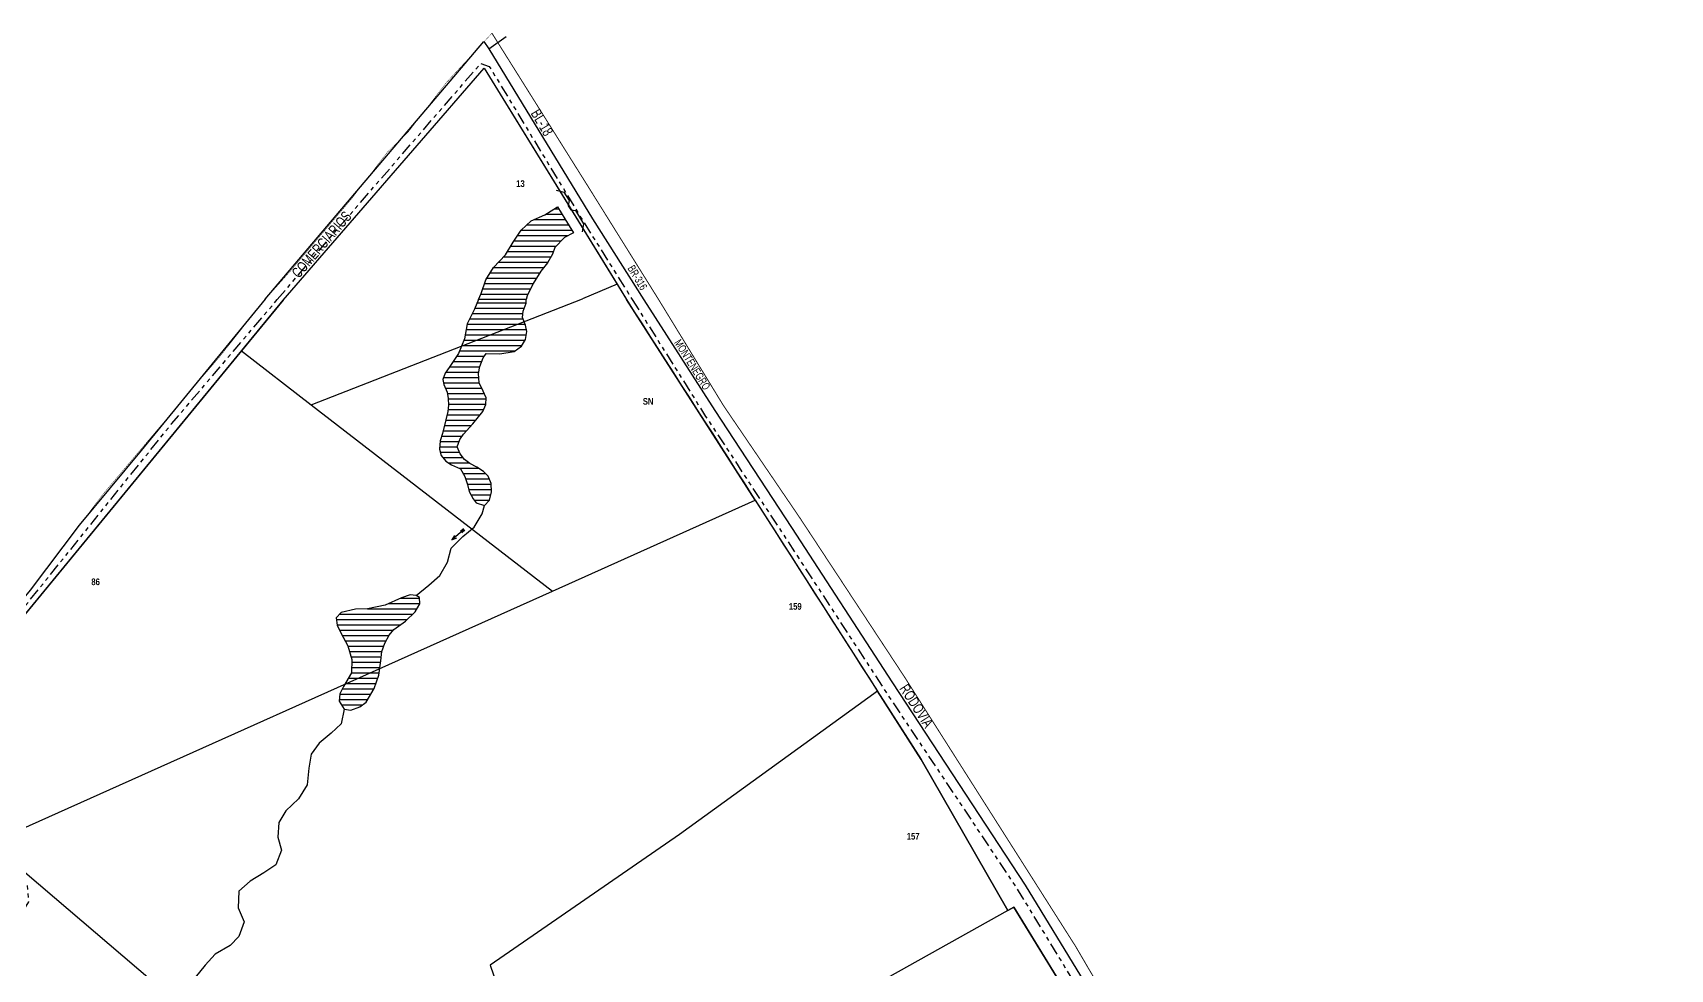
# Model space of a CAD drawing. Extents: x 207770 to 208809, y 4847431 to 4849212.
# Drawn here: x 208195 to 208809, y 4848861 to 4849212 of the extents above; entities that cross this region are included whole.
import ezdxf
from ezdxf.enums import TextEntityAlignment as Align

# ---------------------------------------------------------------- set-up
doc = ezdxf.new("R2010")
doc.units = 0
doc.header["$LTSCALE"] = 1.5
doc.header["$MEASUREMENT"] = 0
doc.linetypes.add('TRACO_25', pattern=[8, 3, -1, 1, -1, 1, -1])
for name, color, linetype in [('CD-MALHA-LOTES', 40, 'CONTINUOUS'), ('HD-CURSO-PERENE', 170, 'CONTINUOUS'), ('HD-HACH-HIDROG', 160, 'CONTINUOUS'), ('HD-LAGOS-PERENE', 170, 'CONTINUOUS'), ('HD-TXT-PERENE', 170, 'CONTINUOUS'), ('LM-LIM-SETOR-FISCAL', 7, 'CONTINUOUS'), ('LM-LIMITE-MUNICIPAL', 2, 'CONTINUOUS'), ('RU-QUADRAS', 6, 'CONTINUOUS'), ('SV-EIXO-ROD-ESTR', 7, 'CONTINUOUS'), ('SV-EIXO-RUA-N-PAV', 6, 'CONTINUOUS'), ('SV-EST-M-N-PAV', 20, 'CONTINUOUS'), ('SV-PONTE-BUEIRO', 249, 'CONTINUOUS'), ('SV-RUA-NAO-PAV-S-GUIA-C-GUIA', 7, 'CONTINUOUS'), ('SV-TXT-EST-M-N-PAV', 20, 'CONTINUOUS'), ('SV-TXT-RUA-N-PAV-S-GUIA-C-GUIA', 7, 'CONTINUOUS'), ('Th_NmrPort', 7, 'CONTINUOUS')]:
    doc.layers.add(name, color=color, linetype=linetype)
doc.styles.add('ARIAL', font='ARIAL.TTF')
doc.styles.get("Standard").update_dxf_attribs({"font": 'swisscbo.ttf'})
doc.linetypes.add('Limite', pattern='A,20,-3,[130,ltypeshp.shx,S=6.35,R=0,X=0,Y=0],-3,20', length=46)

# ---------------------------------------------------------------- blocks, each defined once
blk = doc.blocks.new('*X4')
at = {"layer": 'HD-HACH-HIDROG', "color": 0}
for p, q in [((208360.631315, 4849108.785164), (208379.172706, 4849108.78535)), ((208361.464387, 4849110.785205), (208379.881337, 4849110.78539)), ((208357.695234, 4849102.785036), (208379.484828, 4849102.785254)), ((208358.655564, 4849104.785078), (208378.731829, 4849104.785279)), ((208359.658491, 4849106.785121), (208378.661411, 4849106.785311)), ((208356.518385, 4849096.784925), (208379.451607, 4849096.785154)), ((208356.999975, 4849098.784963), (208379.876278, 4849098.785192)), ((208357.347604, 4849100.784999), (208379.927084, 4849100.785225)), ((208353.814859, 4849090.784799), (208364.138093, 4849090.784902)), ((208354.889326, 4849092.784843), (208375.579666, 4849092.78505)), ((208355.703856, 4849094.784884), (208378.210745, 4849094.785109)), ((208349.688529, 4849084.784659), (208362.114634, 4849084.784783)), ((208351.157248, 4849086.784706), (208362.487417, 4849086.78482)), ((208352.486053, 4849088.784753), (208363.177897, 4849088.78486)), ((208348.859448, 4849080.784584), (208362.276559, 4849080.784719)), ((208348.889284, 4849082.784618), (208362.122485, 4849082.78475)), ((208349.540536, 4849078.784558), (208363.228397, 4849078.784695)), ((208350.255582, 4849076.784532), (208364.136583, 4849076.784671)), ((208350.570154, 4849074.784503), (208364.831343, 4849074.784645)), ((208350.667716, 4849072.784471), (208364.794539, 4849072.784612)), ((208349.186639, 4849064.784324), (208359.274765, 4849064.784425)), ((208349.659038, 4849066.784361), (208360.960282, 4849066.784474)), ((208350.14145, 4849068.784399), (208362.599991, 4849068.784524)), ((208350.52136, 4849070.784436), (208363.964614, 4849070.78457)), ((208347.63956, 4849058.784209), (208354.655736, 4849058.784279)), ((208348.178713, 4849060.784248), (208355.805527, 4849060.784324)), ((208348.714241, 4849062.784286), (208357.477915, 4849062.784374)), ((208347.444185, 4849056.784174), (208353.952217, 4849056.784239)), ((208347.660226, 4849054.784143), (208354.846576, 4849054.784215)), ((208348.673541, 4849052.784121), (208356.172158, 4849052.784196)), ((208350.848234, 4849050.784109), (208358.491568, 4849050.784186)), ((208354.779895, 4849048.784116), (208361.961805, 4849048.784187)), ((208356.256349, 4849046.784097), (208364.576666, 4849046.784181)), ((208357.181126, 4849044.784074), (208366.002931, 4849044.784162)), ((208357.797761, 4849042.784047), (208366.712681, 4849042.784136)), ((208358.328917, 4849040.784019), (208366.777284, 4849040.784104)), ((208359.197679, 4849038.783995), (208366.536852, 4849038.784068)), ((208360.397712, 4849036.783974), (208366.04966, 4849036.78403))]:
    blk.add_line(p, q, dxfattribs=at)
blk = doc.blocks.new('*X5')
at = {"layer": 'HD-HACH-HIDROG', "color": 0}
for p, q in [((208328.270204, 4848998.056296), (208340.035121, 4848998.056414)), ((208332.795095, 4849000.056375), (208339.866943, 4849000.056445)), ((208308.77259, 4848992.056002), (208335.293456, 4848992.056268)), ((208309.971162, 4848994.056047), (208337.298153, 4848994.056321)), ((208320.416474, 4848996.056185), (208338.877921, 4848996.056369)), ((208308.987432, 4848990.055971), (208332.689958, 4848990.056209)), ((208309.873849, 4848988.055947), (208329.997299, 4848988.056149)), ((208310.865162, 4848986.055924), (208328.464751, 4848986.0561)), ((208311.941343, 4848984.055902), (208327.353616, 4848984.056056)), ((208312.995337, 4848982.05588), (208326.466308, 4848982.056014)), ((208313.622317, 4848980.055853), (208325.739211, 4848980.055974)), ((208314.249298, 4848978.055826), (208325.539307, 4848978.055939)), ((208314.412832, 4848974.055762), (208325.064511, 4848974.055868)), ((208314.499492, 4848976.055796), (208325.329717, 4848976.055904)), ((208312.064951, 4848968.055639), (208323.541249, 4848968.055754)), ((208313.19458, 4848970.055684), (208324.274778, 4848970.055794)), ((208314.324209, 4848972.055728), (208324.799306, 4848972.055833)), ((208309.801332, 4848962.055518), (208320.479349, 4848962.055624)), ((208309.976671, 4848964.055552), (208321.628274, 4848964.055669)), ((208310.960965, 4848966.055595), (208322.777198, 4848966.055713)), ((208310.600132, 4848960.055493), (208318.601725, 4848960.055573))]:
    blk.add_line(p, q, dxfattribs=at)
blk = doc.blocks.new('COD035', base_point=(208356.639331, 4849025.84545))
at = {"layer": 'HD-TXT-PERENE'}
for p, q in [((208356.639331, 4849026.251181), (208358.139331, 4849026.251181)), ((208356.639331, 4849025.851181), (208362.639331, 4849025.851181)), ((208356.639331, 4849025.451181), (208358.139331, 4849025.451181))]:
    blk.add_line(p, q, dxfattribs=at)
blk.add_lwpolyline([(208360.839331, 4849025.251181), (208362.639331, 4849025.851181), (208360.839331, 4849026.451181)], dxfattribs=at)
blk = doc.blocks.new('*X0')
at = {"layer": 'HD-HACH-HIDROG', "color": 0}
for p, q in [((208390.32399, 4849146.003686), (208392.053225, 4849146.003703)), ((208380.109189, 4849140.003485), (208395.802958, 4849140.003642)), ((208382.877547, 4849142.003545), (208394.590979, 4849142.003662)), ((208387.261891, 4849144.003622), (208393.327751, 4849144.003683)), ((208375.318348, 4849134.003338), (208392.909442, 4849134.003514)), ((208376.635245, 4849136.003384), (208395.487199, 4849136.003572)), ((208377.952143, 4849138.00343), (208397.014937, 4849138.003621)), ((208371.406741, 4849128.0032), (208389.115836, 4849128.003377)), ((208372.884432, 4849130.003247), (208390.063371, 4849130.003419)), ((208374.089001, 4849132.003292), (208391.061153, 4849132.003462)), ((208365.137491, 4849120.003005), (208383.684063, 4849120.00319)), ((208366.38161, 4849122.00305), (208384.87199, 4849122.003235)), ((208367.625729, 4849124.003096), (208386.338844, 4849124.003283)), ((208369.513249, 4849126.003148), (208387.919196, 4849126.003332)), ((208362.804639, 4849114.002883), (208380.487253, 4849114.003059)), ((208363.542969, 4849116.002923), (208381.493717, 4849116.003102)), ((208364.261758, 4849118.002963), (208382.500182, 4849118.003146))]:
    blk.add_line(p, q, dxfattribs=at)

msp = doc.modelspace()

# ---------------------------------------------------------------- linework, layer by layer
at = {"layer": 'CD-MALHA-LOTES', "linetype": 'Continuous'}
for p, q in [((208288.74, 4849111.75), (208364.16, 4849198.83)), ((208364.16, 4849198.83), (208413.94, 4849117.74)), ((208413.94, 4849117.74), (208400.94, 4849112.28)), ((208413.94, 4849117.74), (208417.42, 4849112.07)), ((208288.74, 4849111.75), (208273.18, 4849092.81)), ((208299.33, 4849072.59), (208400.94, 4849112.28)), ((208465.68, 4849036.76), (208417.42, 4849112.07)), ((208273.18, 4849092.81), (208146.18, 4848938.23)), ((208273.18, 4849092.81), (208299.33, 4849072.59)), ((208299.33, 4849072.59), (208389.71, 4849002.69)), ((208389.71, 4849002.69), (208465.68, 4849036.76)), ((208465.68, 4849036.76), (208511.56, 4848965.13)), ((208179.02, 4848908.2), (208389.71, 4849002.69)), ((208511.56, 4848965.13), (208437.31, 4848911.44)), ((208527.94, 4848939.62), (208511.56, 4848965.13)), ((208560.43, 4848882.96), (208527.94, 4848939.62)), ((208437.31, 4848911.44), (208366.42, 4848862.48)), ((208290.36, 4848813.23), (208179.02, 4848908.2)), ((208560.43, 4848882.96), (208464.82, 4848829.54)), ((208562.67, 4848884.22), (208560.43, 4848882.96)), ((208592.06, 4848836.21), (208562.67, 4848884.22)), ((208366.42, 4848862.48), (208375.31, 4848836.49))]:
    msp.add_line(p, q, dxfattribs=at)
at = {"layer": 'HD-CURSO-PERENE', "flags": 128}
for points in [[(208338.65, 4849001.04), (208343.42, 4849004.92), (208347.55, 4849008.59), (208350.37, 4849013.51), (208351.74, 4849018.76), (208356.11, 4849023.14), (208360.39, 4849026.66), (208363.38, 4849031.69), (208364.29, 4849034.78)], [(208311.61, 4848958.49), (208310.54, 4848952.89), (208306.77, 4848949.42), (208302.29, 4848945.64), (208299.32, 4848941.52), (208298.35, 4848936.37), (208297.74, 4848930.01), (208294.52, 4848924.75), (208289.8, 4848920.27), (208287.12, 4848915.96), (208286.76, 4848910.45), (208288.09, 4848905.51), (208286.07, 4848900.1), (208281.59, 4848897.07), (208276.41, 4848893.94), (208272.18, 4848890.22), (208271.97, 4848883.92), (208274.2, 4848878.73), (208272.19, 4848873.17), (208268.93, 4848869.84), (208263.34, 4848866.61), (208259.52, 4848862.49), (208255.79, 4848857.83)]]:
    msp.add_lwpolyline(points, dxfattribs=at)
at = {"layer": 'HD-LAGOS-PERENE', "flags": 128}
for points in [[(208361.97, 4849112), (208362.95, 4849114.34), (208364.77, 4849119.41), (208367.64, 4849124.02), (208372.16, 4849128.8), (208375.03, 4849133.56), (208377.97, 4849138.02), (208381.73, 4849141.5), (208386.91, 4849143.78), (208391.55, 4849146.8), (208394.37, 4849142.36), (208397.6, 4849137.03), (208394.17, 4849135.36), (208390.59, 4849131.49), (208389.7, 4849128.99), (208387.81, 4849125.81), (208385.29, 4849122.71), (208382.52, 4849118.05), (208380.2, 4849113.43), (208379.84, 4849112)], [(208361.97, 4849112), (208360.48, 4849108.43), (208357.72, 4849102.92), (208356.75, 4849097.36), (208354.49, 4849091.8), (208351.02, 4849086.58), (208349.46, 4849084.47), (208348.65, 4849082.06), (208348.96, 4849080.16), (208350.18, 4849077.27), (208350.56, 4849074.89), (208350.69, 4849072.37), (208350.44, 4849070.03), (208349.69, 4849066.92), (208348.47, 4849061.76), (208347.67, 4849059.09), (208347.36, 4849055.9), (208347.98, 4849053.61), (208349.78, 4849051.46), (208351.92, 4849050.1), (208355.2, 4849048.59), (208356.91, 4849045.67), (208357.84, 4849042.65), (208358.51, 4849040.09), (208359.97, 4849037.31), (208361.16, 4849035.84), (208364.29, 4849034.78), (208366.09, 4849036.83), (208366.8, 4849039.95), (208366.7, 4849043.08), (208365.57, 4849045.84), (208363.81, 4849047.51), (208361.4, 4849049.17), (208358.76, 4849050.59), (208356.73, 4849052.05), (208355.12, 4849054.17), (208353.95, 4849056.79), (208354.94, 4849059.59), (208356.32, 4849061.5), (208359.8, 4849065.37), (208363.67, 4849070.09), (208364.79, 4849072.74), (208364.84, 4849075.15), (208363.75, 4849077.7), (208362.25, 4849080.83), (208362.02, 4849084.29), (208362.52, 4849086.94), (208363.68, 4849090.2), (208364.89, 4849091.75), (208369.99, 4849091.68), (208375.33, 4849092.6), (208378.1, 4849094.6), (208379.6, 4849097.03), (208380.07, 4849100.02), (208379.62, 4849102.43), (208378.53, 4849105.32), (208378.74, 4849107.63), (208379.88, 4849110.68), (208379.84, 4849112)], [(208326.89, 4848983.22), (208328.55, 4848986.22), (208330.22, 4848988.35), (208334.66, 4848991.42), (208338.23, 4848994.99), (208340.04, 4848997.98), (208339.85, 4849000.25), (208338.65, 4849001.04), (208336.32, 4849001.31), (208333.15, 4849000.21), (208326.97, 4848997.48), (208320.34, 4848996.04), (208315.88, 4848995.97), (208310.54, 4848994.64), (208308.7, 4848992.73), (208308.99, 4848989.99), (208310.33, 4848987.04), (208312.96, 4848982.15), (208314.55, 4848977.11), (208314.33, 4848972.06), (208311.41, 4848966.89), (208309.99, 4848964.24), (208309.74, 4848961.38), (208311.61, 4848958.49), (208314.16, 4848958.06), (208317.54, 4848959.25), (208319.89, 4848961.04), (208322.86, 4848966.2), (208324.68, 4848971.16), (208325.4, 4848976.57), (208325.73, 4848980.02)]]:
    msp.add_lwpolyline(points, close=True, dxfattribs=at)
at = {"layer": 'LM-LIM-SETOR-FISCAL', "linetype": 'Limite', "ltscale": 0.1, "const_width": 0.13, "flags": 128}
msp.add_lwpolyline([(208387.74, 4847960.83), (208385.39, 4847956.41), (208372.7, 4847939.55), (208360.03, 4847923.12), (208338.46, 4847893.58), (208321.24, 4847868.97), (208312.14, 4847857.89), (208276.54, 4847808.04), (208272.48, 4847802.93), (208271.71, 4847802.08), (208268.52, 4847797.95), (208253.29, 4847778.57), (208232.42, 4847749.78), (208215.21, 4847727.83), (208205.17, 4847714.63), (208192.91, 4847698.73), (208186.53, 4847690.93), (208173.54, 4847674.08), (208163.48, 4847661.16), (208147.66, 4847641.58), (208133.02, 4847623.08), (208125.67, 4847614.47), (208121.36, 4847609.23), (208114.68, 4847601.2), (208078.3, 4847559.8), (208054.56, 4847533.51), (208037.37, 4847514.47), (208029.62, 4847505.3), (208015.28, 4847491.97), (208000.87, 4847476.99), (207988.5, 4847465.36), (207974.43, 4847452.14), (207957.73, 4847437.02), (207941.59, 4847458.69), (207921.95, 4847493.9), (207902.09, 4847525.32), (207874.78, 4847560.94), (207864.41, 4847571.61), (207848.86, 4847587.62), (207844.08, 4847592.54), (207827.2, 4847607.7), (207822.72, 4847611.45), (207809.68, 4847622.39), (207800.34, 4847631.34), (207791.83, 4847639.49), (207789.35, 4847640.5), (207770.16, 4847648.29), (207771.56, 4847663.44), (207782.07, 4847685.13), (207788.79, 4847698.98), (207805.8, 4847721.97), (207814.75, 4847736.4), (207832.06, 4847762.95), (207843.32, 4847778.24), (207853.99, 4847795.84), (207866.98, 4847818.64), (207870.47, 4847825.73), (207872.42, 4847829.43), (207878.3, 4847837.34), (207892.25, 4847865.58), (207897.62, 4847878.65), (207901.41, 4847892.98), (207910.26, 4847922.04), (207916.42, 4847941.01), (207917.77, 4847945.28), (207920.32, 4847960.19), (207921, 4847963.57), (207922.67, 4847973.36), (207924.02, 4847983.95), (207931.75, 4848023.44), (207935.95, 4848038.31), (207938.8, 4848047.89), (207943.28, 4848060.34), (207947.6, 4848075.6), (207952.19, 4848088.84), (207955.63, 4848098.17), (207961.45, 4848112.84), (207964.22, 4848121.42), (207967.4, 4848130.11), (207973.09, 4848141.61), (207976.41, 4848152.41), (207981.76, 4848167.44), (207984.51, 4848174.56), (207987.4, 4848183.31), (207991.07, 4848194.77), (207997.36, 4848212.8), (208002.27, 4848228.55), (208006.89, 4848242.28), (208009.71, 4848251.17), (208010.53, 4848262.57), (208010.65, 4848271.5), (208007.64, 4848282.49), (208006.08, 4848286.4), (208004.29, 4848290.86), (208001.28, 4848301.24), (208000.94, 4848308.61), (207998.94, 4848313.63), (207994.8, 4848328.69), (207985.88, 4848361.34), (207983.37, 4848372.15), (207979.52, 4848388.8), (207973.97, 4848405.11), (207970.3, 4848417.74), (207965.62, 4848437.71), (207963.58, 4848460.32), (207962.76, 4848468.22), (207962.44, 4848471.73), (207961.77, 4848475.9), (207962.87, 4848484.57), (207968.53, 4848505.21), (207970.47, 4848512.96), (207974.12, 4848527.55), (207979.22, 4848544.32), (207981.13, 4848552.93), (207986.21, 4848576.49), (207989.51, 4848588.21), (207992.35, 4848598.91), (207992.71, 4848609.76), (207992.34, 4848618.14), (207991.98, 4848624.34), (207987.97, 4848639.65), (207983.23, 4848650.23), (207980.21, 4848656.63), (207959.42, 4848694.96), (207955.87, 4848700.21), (207953.61, 4848706.94), (207951.29, 4848714.3), (207971.45, 4848736.35), (207987.06, 4848754.07), (208002.88, 4848772.47), (208029.39, 4848802.29), (208055.4, 4848834.16), (208062.6, 4848842.56), (208082.48, 4848868.63), (208089.08, 4848877.86), (208092.97, 4848883.15), (208114.75, 4848908.34), (208139.11, 4848938.69), (208163.14, 4848966.59), (208183.89, 4848990.29), (208194.01, 4849003.09), (208207.85, 4849021.47), (208221.58, 4849039.46), (208250.83, 4849074.09), (208264.95, 4849090.56), (208282.06, 4849112.13), (208291.24, 4849122.44), (208299.16, 4849131.8), (208314.36, 4849149.75), (208327.89, 4849167.36), (208335.74, 4849174.95), (208349.86, 4849193.3), (208367.01, 4849211.9), (208367.02, 4849211.91), (208367.02, 4849211.91), (208402.2, 4849155.79), (208402.25, 4849155.72), (208429.5, 4849112.02), (208453.81, 4849072.29), (208482.55, 4849030.03), (208521.39, 4848970.95), (208585.69, 4848869.65), (208612.48, 4848823.84), (208624.45, 4848802.17), (208639.28, 4848776.94), (208652.13, 4848760.19), (208668.52, 4848742.75), (208684.73, 4848728.15), (208706.07, 4848712.27), (208727.59, 4848696.03), (208744.9, 4848683.1), (208751.03, 4848678.41), (208757.87, 4848673.17), (208770.42, 4848663.2), (208781.51, 4848653.45), (208792.86, 4848644.02), (208808.5, 4848628.81), (208808.48, 4848628.77), (208798.22, 4848603.07), (208793.99, 4848590.52), (208787.55, 4848564.61), (208780.19, 4848529.56), (208780.03, 4848528.56), (208775.62, 4848500.61), (208772.38, 4848478.81), (208771.96, 4848476.02), (208769, 4848457.33), (208766.41, 4848441.62), (208759.53, 4848407.51), (208755.2, 4848382.65), (208749.3, 4848353.13), (208743.24, 4848317.57), (208742.79, 4848315.53), (208738.22, 4848294.77), (208731.38, 4848265.21), (208731.18, 4848264.34), (208716.32, 4848198.55), (208711.49, 4848173.57), (208704.3, 4848155.03), (208695.04, 4848146.22), (208686.45, 4848144.64), (208674.24, 4848143.51), (208647.48, 4848139.92), (208628.43, 4848137.9), (208584.96, 4848131.08), (208568.46, 4848127.46), (208541.32, 4848121.06), (208527.85, 4848117.82), (208527.06, 4848117.55), (208507.44, 4848110.65), (208506.58, 4848110.03), (208504.48, 4848108.51), (208486.9, 4848092.67), (208451.25, 4848044.39), (208435.17, 4848022.56), (208429.87, 4848015.38), (208423.26, 4848006.94), (208388.59, 4847961.94), (208387.74, 4847960.83)], close=True, dxfattribs=at)
at = {"layer": 'LM-LIMITE-MUNICIPAL', "const_width": 0.35}
for points in [[(208367.02, 4849211.91), (208402.25, 4849155.72)], [(208402.25, 4849155.72), (208429.5, 4849112.02)], [(208429.5, 4849112.02), (208453.84, 4849072.21), (208482.58, 4849029.95), (208521.42, 4848970.87), (208585.73, 4848869.57), (208612.51, 4848823.76), (208624.48, 4848802.09), (208639.31, 4848776.86), (208652.16, 4848760.11), (208668.55, 4848742.66), (208684.76, 4848728.07), (208706.1, 4848712.18), (208727.62, 4848695.95), (208744.93, 4848683.02), (208751.06, 4848678.33), (208757.9, 4848673.09), (208770.45, 4848663.11), (208781.54, 4848653.36), (208792.89, 4848643.94), (208808.48, 4848628.77)]]:
    msp.add_lwpolyline(points, dxfattribs=at)
at = {"layer": 'RU-QUADRAS', "color": 6, "linetype": 'Continuous'}
msp.add_lwpolyline([(208114.72, 4848899.92), (208288.74, 4849111.75), (208364.16, 4849198.83), (208417.42, 4849112.07, -0.000133), (208511.46, 4848965.29), (208527.94, 4848939.62), (208560.43, 4848882.96), (208562.67, 4848884.22), (208614.38, 4848799.77)], format="xyb", dxfattribs=at)
at = {"layer": 'SV-EIXO-ROD-ESTR'}
for p, q in [((208364, 4849208.84), (208365.87, 4849205.99)), ((208365.87, 4849205.99), (208404.68, 4849142.24)), ((208404.68, 4849142.24), (208423.94, 4849111.96)), ((208423.94, 4849111.96), (208450.51, 4849070.4)), ((208450.51, 4849070.4), (208479.31, 4849026.57)), ((208479.31, 4849026.57), (208517.21, 4848968.36)), ((208517.21, 4848968.36), (208566.84, 4848892.46)), ((208566.84, 4848892.46), (208588.97, 4848856.25))]:
    msp.add_line(p, q, dxfattribs=at)
at = {"layer": 'SV-EIXO-ROD-ESTR', "flags": 128}
msp.add_lwpolyline([(208365.87, 4849205.99), (208372.38, 4849210.69)], dxfattribs=at)
at = {"layer": 'SV-EIXO-RUA-N-PAV', "flags": 128}
for points in [[(208282.06, 4849112.13), (208364, 4849208.84)], [(208282.06, 4849112.13), (208275.76, 4849104.5), (208235.54, 4849055.43), (208212.37, 4849027.45), (208194.01, 4849003.09), (208179.11, 4848985.31), (208171.2, 4848975.87), (208151.16, 4848952.78), (208139.11, 4848938.69), (208124.12, 4848921.98), (208123.06, 4848919.9), (208121.31, 4848916.48), (208114.75, 4848908.34)]]:
    msp.add_lwpolyline(points, dxfattribs=at)
at = {"layer": 'SV-EST-M-N-PAV', "linetype": 'TRACO_25', "flags": 128}
for points in [[(208362.82, 4849200.56), (208366.02, 4849199.48), (208401.78, 4849140.45), (208419.64, 4849112)], [(208419.64, 4849112), (208447.12, 4849068.22), (208475.94, 4849024.36), (208513.85, 4848966.15), (208564.27, 4848890.37), (208586.21, 4848854.37), (208588.67, 4848850.13), (208609.25, 4848814.61), (208615.54, 4848803.02), (208615.13, 4848800.89), (208614.22, 4848798.72)]]:
    msp.add_lwpolyline(points, dxfattribs=at)
at = {"layer": 'SV-PONTE-BUEIRO', "flags": 128}
msp.add_lwpolyline([(208391.11, 4849153.05), (208393.91, 4849152.31), (208395.98, 4849149.17), (208395.59, 4849147.22), (208396.55, 4849145.63), (208398.33, 4849145.4), (208401.37, 4849140.37), (208400.85, 4849137.45)], dxfattribs=at)
at = {"layer": 'SV-RUA-NAO-PAV-S-GUIA-C-GUIA', "linetype": 'TRACO_25', "flags": 128}
for points in [[(208286.58, 4849112.01), (208307.51, 4849136.61), (208362.82, 4849200.56)], [(208191.16, 4848882.51), (208193.47, 4848886.14), (208192.98, 4848892.44), (208186.68, 4848900.11), (208176.23, 4848909.44), (208167.5, 4848917.36), (208156.75, 4848926.91), (208146.74, 4848935.46), (208145.44, 4848937.55), (208145.6, 4848941.19), (208147.61, 4848944.46), (208153.35, 4848951.25), (208163.45, 4848962.49), (208172.9, 4848973.63), (208179.97, 4848982.52), (208180.31, 4848982.94), (208190.97, 4848995.73), (208246.91, 4849065.38), (208286.58, 4849112.01)]]:
    msp.add_lwpolyline(points, dxfattribs=at)

# ---------------------------------------------------------------- block references
at = {"layer": 'HD-LAGOS-PERENE'}
for name in ['*X0', '*X4', '*X5']:
    msp.add_blockref(name, (0, 0), dxfattribs=at)
at = {"layer": 'HD-TXT-PERENE', "rotation": 220}
msp.add_blockref('COD035', (208356.64, 4849025.85), dxfattribs=at)

# ---------------------------------------------------------------- texts
at = {"layer": 'SV-TXT-EST-M-N-PAV', "style": 'ARIAL', "width": 0.7}
for s, height, rotation, p in [('BL-18', 4, 301, (208381.41, 4849181.87)), ('BR-316', 3, 301, (208417.72, 4849123.76)), ('MONTENEGRO', 3, 302, (208435.21, 4849095.88)), ('RODOVIA', 4, 303, (208519.59, 4848966.14))]:
    msp.add_text(s, height=height, rotation=rotation, dxfattribs=at).set_placement(p)
at = {"layer": 'SV-TXT-RUA-N-PAV-S-GUIA-C-GUIA', "style": 'ARIAL', "width": 0.7}
msp.add_text('COMERCIÁRIOS', height=4, rotation=49.17646, dxfattribs=at).set_placement((208294.65, 4849119.76))
at = {"layer": 'Th_NmrPort', "color": 1}
for s, p in [('13', (208376.13, 4849155.52)), ('SN', (208423.57, 4849073.85)), ('86', (208216.88, 4849006.19)), ('159', (208478.33, 4848996.96)), ('157', (208522.5, 4848910.77))]:
    msp.add_text(s, height=2.5, dxfattribs=at).set_placement(p, align=Align.MIDDLE_LEFT)

doc.saveas('drawing.dxf')
